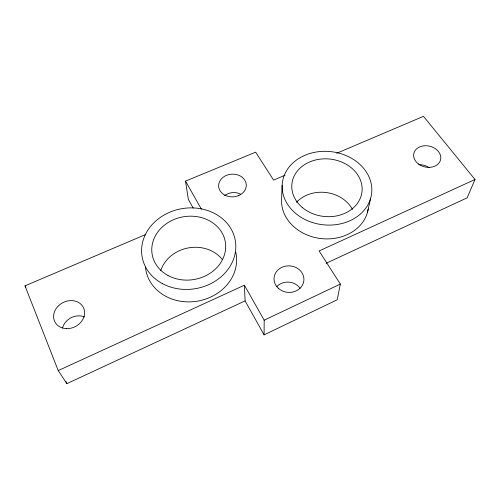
<?xml version="1.0" encoding="UTF-8"?>
<svg xmlns="http://www.w3.org/2000/svg" width="500" height="500" viewBox="0 0 500 500"><rect width="100%" height="100%" fill="white"/><g stroke="black" fill="none" stroke-linecap="round" stroke-linejoin="round"><path stroke-width="0.75" d="M336.7 153.262L423.469 116.35L475 179.481L319.088 250.969L340.337 284.062L337.212 299.788L264.094 334.856L264.181 320.188L244.4 285.212L58.206 370.581L25 285.85L145.488 234.6M282.15 185.35L281.556 199.881A43.619 36.138 6.8 0 0 321.456 238.612A43.619 36.138 6.8 0 0 368.2 209.05M367.394 212.625L370.631 198.325A44.95 36.781 6.5 0 0 314.1 152.419A44.95 36.781 6.5 0 0 296.219 213.881A44.95 36.781 6.5 0 0 370.631 198.325M475 179.481L467.175 197.812L326.044 263.325M264.181 320.188L340.337 284.062M58.206 370.581L66.856 383.65L245.1 300.9L244.4 285.212M285.062 175.225L273.587 180.106L255.656 152.175L185.519 181.119L188.331 199.387L193.188 208.069M25 285.85L25.787 287.156M185.519 181.119L201.388 209.163M245.1 300.9L264.094 334.856M66.006 381.488L66.856 383.65M224.656 195.544A13.338 11.125 -3.2 0 1 240.712 194.181M62.531 327.956A15.306 13.094 -27.9 0 1 84.569 316.95M419.044 164.75A13.256 10.438 13.8 0 1 429.306 167.744M276.594 286.844A14.375 12.9 4.9 0 1 300.1 288.375M235.75 252.188A45.838 39.737 -10.2 0 1 197.231 301.188A45.838 39.737 -10.2 0 1 145.45 267.031M296.5 202.281A32.938 27.694 7.1 0 1 352.45 209.338M160.75 270.6A34.55 30.337 -10.7 0 1 188.512 247.875A34.55 30.337 -10.7 0 1 222.338 259.55M238.831 195.506L235.4 196.581A13.85 11.375 -3 0 1 219.25 189.144A13.85 11.375 -3 0 1 227.156 175.094A13.85 11.375 -3 0 1 244.719 180.025L245.963 182.781A13.85 11.375 -3 0 1 238.831 195.506M162.55 283.706A47.3 40.569 -9.8 0 0 235.725 249.2A47.3 40.569 -9.8 0 0 167.825 213.081A47.3 40.569 -9.8 0 0 162.55 283.706M302.656 207.763A35.263 28.85 6.5 0 0 361.144 195.875A35.263 28.85 6.5 0 0 317.069 159.644A35.263 28.85 6.5 0 0 302.656 207.763M66.45 328.631A15.956 13.494 -26.7 0 0 83.637 308.056A15.956 13.494 -26.7 0 0 57.2 307.156A15.956 13.494 -26.7 0 0 66.45 328.631M418.363 163.919A13.756 10.65 13.3 0 0 440.588 159.731A13.756 10.65 13.3 0 0 422.663 145.988A13.756 10.65 13.3 0 0 418.363 163.919M278.219 288.175A14.969 13.269 4.6 0 0 303.356 283.038A14.969 13.269 4.6 0 0 285.356 266.188A14.969 13.269 4.6 0 0 278.219 288.175M167.994 275.506A37.106 31.819 -9.7 0 0 225.594 248.794A37.106 31.819 -9.7 0 0 172.587 220.125A37.106 31.819 -9.7 0 0 167.994 275.506"/></g></svg>
